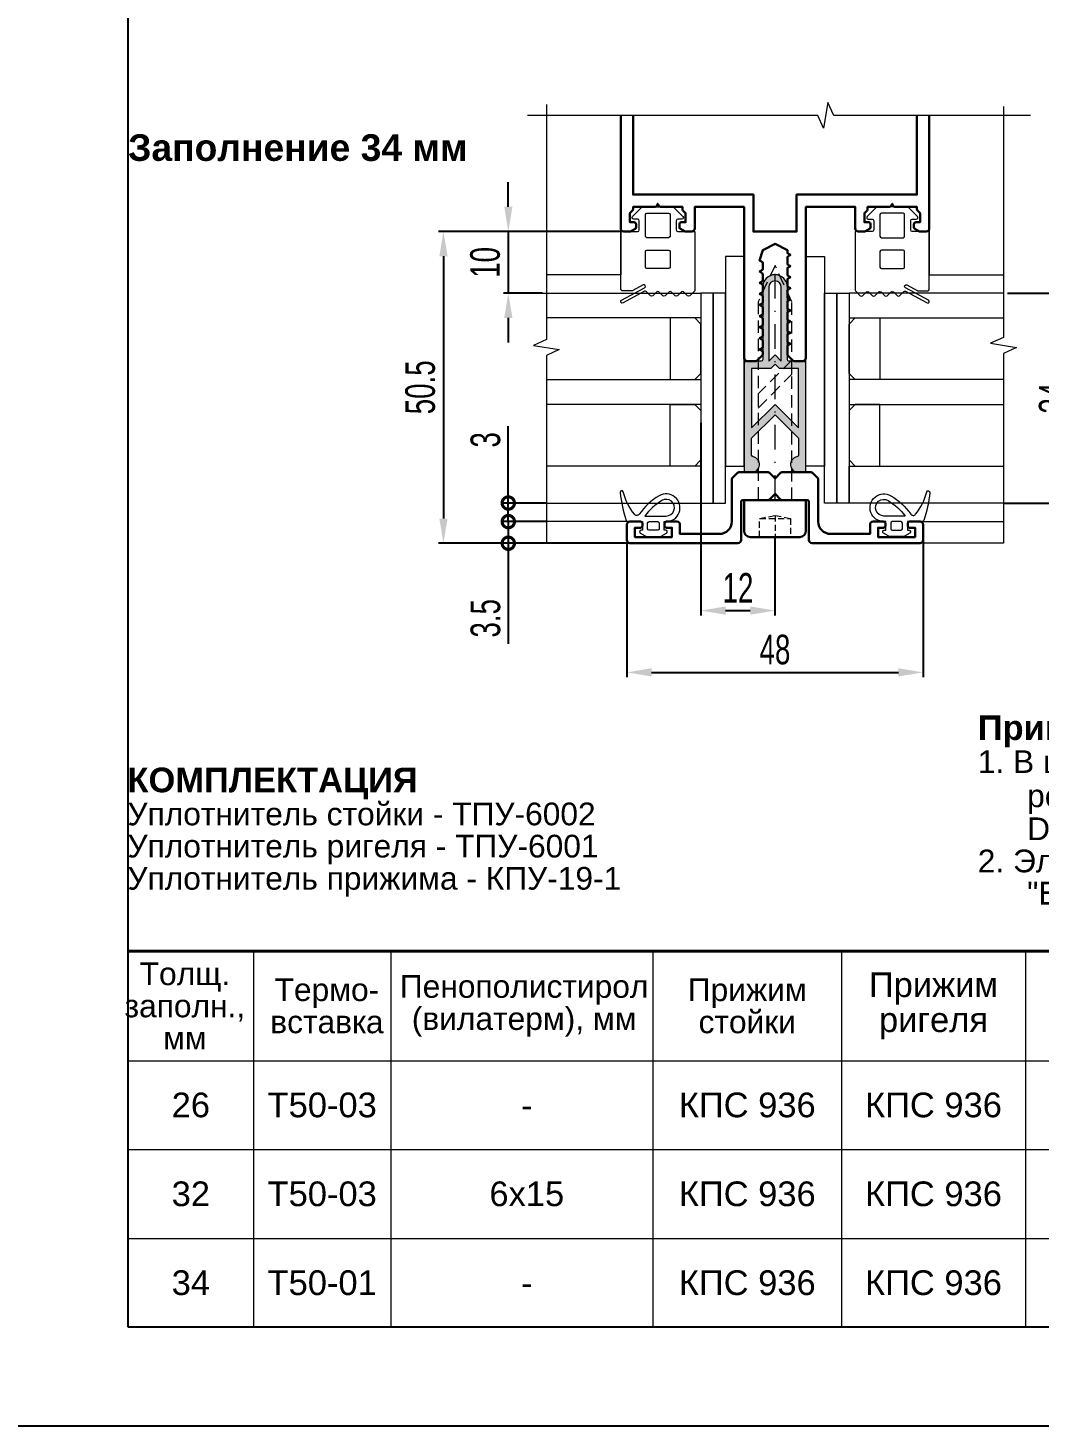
# Model space of a CAD drawing. Extents: x -37 to 8820, y -336 to 478.
# Drawn here: x 7569.9 to 7672.3, y 0 to 141.6 of the extents above; entities that cross this region are included whole.
import ezdxf

# ---------------------------------------------------------------- set-up
doc = ezdxf.new("R2010")
doc.units = 0
doc.header["$LTSCALE"] = 5
doc.linetypes.add('DASHDOT', pattern=[1, 0.5, -0.25, 0, -0.25])
doc.linetypes.add('HIDDEN', pattern=[0.375, 0.25, -0.125])
doc.layers.get('0').update_dxf_attribs({"linetype": 'CONTINUOUS', "lineweight": 30})
doc.layers.get('DEFPOINTS').update_dxf_attribs({"linetype": 'CONTINUOUS'})
for name, color, linetype, lineweight in [('1', 6, 'DASHDOT', 13), ('2', 3, 'HIDDEN', 13), ('3', 1, 'CONTINUOUS', 20), ('4-1', 5, 'DASHDOT', 15), ('Dimentions', 5, 'CONTINUOUS', 15), ('Glass', 5, 'CONTINUOUS', 20), ('Герлен', 7, 'CONTINUOUS', 60), ('Зигзаг', 1, 'CONTINUOUS', 15), ('Конструкции', 252, 'CONTINUOUS', 20), ('ОСНОВНАЯ', 5, 'CONTINUOUS', 18), ('Подкладки', 1, 'CONTINUOUS', 20), ('Рамки', 1, 'CONTINUOUS', 15), ('Текстовый', 7, 'CONTINUOUS', 9), ('Уплотнители', 1, 'CONTINUOUS', 20), ('Штриховка', 1, 'CONTINUOUS', 5)]:
    doc.layers.add(name, color=color, linetype=linetype, lineweight=lineweight)
doc.layers.add('Скрытые', color=14, linetype='CONTINUOUS', plot=False)
doc.styles.add('3', font='RUSS.SHX', dxfattribs={"width": 0.7, "height": 3})
doc.styles.add('Каталожный', font='arial.ttf', dxfattribs={"height": 2.5})
doc.dimstyles.new('MX1_6', dxfattribs={"dimtxt": 3, "dimasz": 2.5, "dimexe": 0.5, "dimexo": 0, "dimgap": 0.8, "dimtad": 1, "dimlfac": 1.6, "dimdsep": 46, "dimtxsty": '3', "dimcen": 0, "dimclrd": 256, "dimclre": 256, "dimclrt": 256, "dimaunit": 1, "dimadec": 0, "dimazin": 0, "dimtfac": 1, "dimtmove": 0, "dimatfit": 1, "dimfxl": 1, "dimtvp": 1, "dimtolj": 1, "dimtzin": 0, "dimarcsym": 0})

# ---------------------------------------------------------------- blocks, each defined once
blk = doc.blocks.new('*D1100')
at = {"layer": 'DEFPOINTS', "color": 0, "linetype": 'Continuous', "transparency": 16777216}
for p in [(7629.9, 120.97), (7618.51, 114.72), (7621.98, 114.72)]:
    blk.add_point(p, dxfattribs=at)
at = {"layer": 'Dimentions', "linetype": 'Continuous', "lineweight": -2, "transparency": 16777216}
for p, q in [((7618.51, 123.47), (7618.51, 125.97)), ((7629.9, 120.97), (7618.01, 120.97)), ((7618.51, 120.97), (7618.51, 114.72)), ((7621.98, 114.72), (7618.01, 114.72)), ((7618.51, 112.22), (7618.51, 109.72))]:
    blk.add_line(p, q, dxfattribs=at)
at = {"layer": 'Dimentions', "linetype": 'Continuous', "transparency": 16777216}
for points in [[(7618.1, 123.47), (7618.93, 123.47), (7618.51, 120.97)], [(7618.1, 112.22), (7618.93, 112.22), (7618.51, 114.72)]]:
    blk.add_solid(points, dxfattribs=at)
at = {"layer": 'Dimentions', "linetype": 'Continuous', "transparency": 16777216, "insert": (7616.17, 117.84), "char_height": 3, "attachment_point": 5, "rotation": 90, "style": '3'}
blk.add_mtext('\\A1;10', dxfattribs=at)
blk = doc.blocks.new('*D1101')
at = {"layer": 'DEFPOINTS', "color": 0, "linetype": 'Continuous', "transparency": 16777216}
for p in [(7622.19, 120.97), (7611.94, 89.4), (7622.37, 89.4)]:
    blk.add_point(p, dxfattribs=at)
at = {"layer": 'Dimentions', "linetype": 'Continuous', "lineweight": -2, "transparency": 16777216}
for p, q in [((7622.19, 120.97), (7611.44, 120.97)), ((7611.94, 118.47), (7611.94, 91.9)), ((7622.37, 89.4), (7611.44, 89.4))]:
    blk.add_line(p, q, dxfattribs=at)
at = {"layer": 'Dimentions', "linetype": 'Continuous', "transparency": 16777216}
for points in [[(7611.53, 118.47), (7612.36, 118.47), (7611.94, 120.97)], [(7611.53, 91.9), (7612.36, 91.9), (7611.94, 89.4)]]:
    blk.add_solid(points, dxfattribs=at)
at = {"layer": 'Dimentions', "linetype": 'Continuous', "transparency": 16777216, "insert": (7609.6, 105.19), "char_height": 3, "attachment_point": 5, "rotation": 90, "style": '3'}
blk.add_mtext('\\A1;50.5', dxfattribs=at)
blk = doc.blocks.new('*D1132')
at = {"layer": 'DEFPOINTS', "color": 0, "linetype": 'Continuous', "transparency": 16777216}
for p in [(7638.02, 101.59), (7645.52, 90.03), (7645.52, 82.58)]:
    blk.add_point(p, dxfattribs=at)
at = {"layer": 'Dimentions', "linetype": 'Continuous', "lineweight": -2, "transparency": 16777216}
for p, q in [((7638.02, 101.59), (7638.02, 82.08)), ((7645.52, 90.03), (7645.52, 82.08)), ((7640.52, 82.58), (7643.02, 82.58))]:
    blk.add_line(p, q, dxfattribs=at)
at = {"layer": 'Dimentions', "linetype": 'Continuous', "transparency": 16777216}
for points in [[(7640.52, 83), (7640.52, 82.16), (7638.02, 82.58)], [(7643.02, 83), (7643.02, 82.16), (7645.52, 82.58)]]:
    blk.add_solid(points, dxfattribs=at)
at = {"layer": 'Dimentions', "linetype": 'Continuous', "transparency": 16777216, "insert": (7641.77, 84.88), "char_height": 3, "attachment_point": 5, "style": '3'}
blk.add_mtext('\\A1;12', dxfattribs=at)
blk = doc.blocks.new('*D1133')
at = {"layer": 'DEFPOINTS', "color": 0, "linetype": 'Continuous', "transparency": 16777216}
for p in [(7669.07, 114.72), (7668.68, 93.47), (7676.07, 93.47)]:
    blk.add_point(p, dxfattribs=at)
at = {"layer": 'Dimentions', "linetype": 'Continuous', "lineweight": -2, "transparency": 16777216}
for p, q in [((7669.07, 114.72), (7676.57, 114.72)), ((7676.07, 112.22), (7676.07, 95.97)), ((7668.68, 93.47), (7676.57, 93.47))]:
    blk.add_line(p, q, dxfattribs=at)
at = {"layer": 'Dimentions', "linetype": 'Continuous', "transparency": 16777216}
for points in [[(7675.65, 112.22), (7676.48, 112.22), (7676.07, 114.72)], [(7675.65, 95.97), (7676.48, 95.97), (7676.07, 93.47)]]:
    blk.add_solid(points, dxfattribs=at)
at = {"layer": 'Dimentions', "linetype": 'Continuous', "transparency": 16777216, "insert": (7673.77, 104.09), "char_height": 3, "attachment_point": 5, "rotation": 90, "style": '3'}
blk.add_mtext('\\A1;34', dxfattribs=at)
blk = doc.blocks.new('_DotSmall')
at = {"color": 0, "linetype": 'ByBlock', "const_width": 0.5}
blk.add_lwpolyline([(-0.0625, 0, 1), (0.0625, 0, 1)], format="xyb", close=True, dxfattribs=at)
blk = doc.blocks.new('*D339')
at = {"layer": 'DEFPOINTS', "color": 0, "linetype": 'Continuous', "transparency": 16777216}
for p in [(7622.37, 91.59), (7618.51, 89.4), (7630.84, 89.4)]:
    blk.add_point(p, dxfattribs=at)
at = {"layer": 'Dimentions', "linetype": 'Continuous', "lineweight": -2, "transparency": 16777216}
for p, q in [((7618.51, 91.59), (7618.51, 94.09)), ((7622.37, 91.59), (7618.01, 91.59)), ((7618.51, 91.59), (7618.51, 89.4)), ((7630.84, 89.4), (7618.01, 89.4)), ((7618.51, 89.4), (7618.51, 79.2))]:
    blk.add_line(p, q, dxfattribs=at)
at = {"layer": 'Dimentions', "linetype": 'Continuous', "lineweight": -2, "transparency": 16777216, "xscale": 2.5, "yscale": 2.5, "zscale": 2.5}
for p, rotation in [((7618.51, 91.59), 270), ((7618.51, 89.4), 90)]:
    blk.add_blockref('_DotSmall', p, dxfattribs=dict(at, rotation=rotation))
at = {"layer": 'Dimentions', "linetype": 'Continuous', "transparency": 16777216, "insert": (7616.21, 81.8), "char_height": 3, "attachment_point": 5, "rotation": 90, "style": '3'}
blk.add_mtext('\\A1;3.5', dxfattribs=at)
blk = doc.blocks.new('*D340')
at = {"layer": 'DEFPOINTS', "color": 0, "linetype": 'Continuous', "transparency": 16777216}
for p in [(7630.52, 89.4), (7660.52, 89.72), (7660.52, 76.32)]:
    blk.add_point(p, dxfattribs=at)
at = {"layer": 'Dimentions', "linetype": 'Continuous', "lineweight": -2, "transparency": 16777216}
for p, q in [((7630.52, 89.4), (7630.52, 75.82)), ((7660.52, 89.72), (7660.52, 75.82)), ((7633.02, 76.32), (7658.02, 76.32))]:
    blk.add_line(p, q, dxfattribs=at)
at = {"layer": 'Dimentions', "linetype": 'Continuous', "transparency": 16777216}
for points in [[(7633.02, 76.74), (7633.02, 75.91), (7630.52, 76.32)], [(7658.02, 76.74), (7658.02, 75.91), (7660.52, 76.32)]]:
    blk.add_solid(points, dxfattribs=at)
at = {"layer": 'Dimentions', "linetype": 'Continuous', "transparency": 16777216, "insert": (7645.52, 78.62), "char_height": 3, "attachment_point": 5, "style": '3'}
blk.add_mtext('\\A1;48', dxfattribs=at)
blk = doc.blocks.new('*D341')
at = {"layer": 'DEFPOINTS', "color": 0, "linetype": 'Continuous', "transparency": 16777216}
for p in [(7622.37, 93.47), (7618.51, 91.59), (7622.37, 91.59)]:
    blk.add_point(p, dxfattribs=at)
at = {"layer": 'Dimentions', "linetype": 'Continuous', "lineweight": -2, "transparency": 16777216}
for p, q in [((7618.51, 93.47), (7618.51, 101.27)), ((7622.37, 93.47), (7618.01, 93.47)), ((7618.51, 91.59), (7618.51, 93.47)), ((7622.37, 91.59), (7618.01, 91.59)), ((7618.51, 91.59), (7618.51, 89.09))]:
    blk.add_line(p, q, dxfattribs=at)
at = {"layer": 'Dimentions', "linetype": 'Continuous', "lineweight": -2, "transparency": 16777216, "xscale": 2.5, "yscale": 2.5, "zscale": 2.5}
for p, rotation in [((7618.51, 93.47), 270), ((7618.51, 91.59), 90)]:
    blk.add_blockref('_DotSmall', p, dxfattribs=dict(at, rotation=rotation))
at = {"layer": 'Dimentions', "linetype": 'Continuous', "transparency": 16777216, "insert": (7616.21, 99.87), "char_height": 3, "attachment_point": 5, "rotation": 90, "style": '3'}
blk.add_mtext('\\A1;3', dxfattribs=at)

msp = doc.modelspace()

# ---------------------------------------------------------------- hatches: boundary and pattern name
at = {"layer": 'Штриховка'}
h = msp.add_hatch(color=256, dxfattribs=at)
h.paths.add_polyline_path([(7645.9635, 107.0901), (7645.5242, 107.5294), (7645.0848, 107.0901), (7643.1492, 107.0901), (7643.1492, 101.0882), (7645.5242, 103.4632), (7647.8992, 101.0882), (7647.8992, 107.0901)], flags=16)
edge = h.paths.add_edge_path()
edge.add_line((7648.4617, 107.8401), (7646.9304, 107.8401))
edge.add_arc((7646.9304, 107.9963), 0.1562, 180, 270, ccw=False)
edge.add_line((7646.7742, 107.9963), (7646.7742, 112.0901))
edge.add_arc((7646.6804, 112.2151), 0.1562, 306.869898, 413.130102)
edge.add_line((7646.7742, 112.3401), (7646.7742, 115.3401))
edge.add_arc((7645.5242, 115.3401), 1.25, 0, 180)
edge.add_line((7644.2742, 115.3401), (7644.2742, 112.3401))
edge.add_arc((7644.3679, 112.2151), 0.1562, 126.869898, 233.130102)
edge.add_line((7644.2742, 112.0901), (7644.2742, 107.9963))
edge.add_arc((7644.1179, 107.9963), 0.1562, -90, 0, ccw=False)
edge.add_line((7644.1179, 107.8401), (7642.5867, 107.8401))
edge.add_arc((7642.5867, 107.6526), 0.1875, 90, 180)
edge.add_line((7642.3992, 107.6526), (7642.3992, 96.7776))
edge.add_arc((7642.5867, 96.7776), 0.1875, 180, 270)
edge.add_line((7642.5867, 96.5901), (7643.1804, 96.5901))
edge.add_arc((7643.1804, 97.3713), 0.7812, 270, 440.718201)
edge.add_arc((7643.3367, 98.3274), 0.1875, 180, 260.718201, ccw=False)
edge.add_line((7643.1492, 98.3274), (7643.1492, 100.0276))
edge.add_line((7643.1492, 100.0276), (7645.5242, 102.4026))
edge.add_line((7645.5242, 102.4026), (7647.8992, 100.0276))
edge.add_line((7647.8992, 100.0276), (7647.8992, 98.3274))
edge.add_arc((7647.7117, 98.3274), 0.1875, -80.718201, 0, ccw=False)
edge.add_arc((7647.8679, 97.3713), 0.7813, 99.281799, 270)
edge.add_line((7647.8679, 96.5901), (7648.4617, 96.5901))
edge.add_arc((7648.4617, 96.7776), 0.1875, 270, 360)
edge.add_line((7648.6492, 96.7776), (7648.6492, 107.6526))
edge.add_arc((7648.4617, 107.6526), 0.1875, 0, 90)
edge = h.paths.add_edge_path(flags=16)
edge.add_line((7645.5242, 108.4651), (7646.1492, 107.8401))
edge.add_line((7646.1492, 107.8401), (7646.1492, 115.3401))
edge.add_arc((7645.5242, 115.3401), 0.625, 0, 180)
edge.add_line((7644.8992, 115.3401), (7644.8992, 107.8401))
edge.add_line((7644.8992, 107.8401), (7645.5242, 108.4651))

# ---------------------------------------------------------------- linework, layer by layer
msp.add_lwpolyline([(7629.8992, 132.7289), (7629.8992, 121.2776, 0.41421356), (7630.2117, 120.9651), (7630.7924, 120.9651, 0.11643382), (7630.8762, 120.9849), (7631.358, 121.2258, 0.28407904), (7631.4617, 121.3935), (7631.4617, 121.7151, 0.41421356), (7631.2742, 121.9026), (7630.8367, 121.9026), (7630.8367, 122.8401), (7631.0942, 123.0977, 0.19891237), (7631.1492, 123.2303), (7631.1492, 123.4651), (7633.377, 123.4651, 0.28407904), (7633.5447, 123.5687), (7633.6492, 123.7776), (7633.7536, 123.5687, 0.28407904), (7633.9213, 123.4651), (7636.1492, 123.4651), (7636.1492, 123.2303, 0.19891237), (7636.2041, 123.0977), (7636.4617, 122.8401), (7636.4617, 121.9026), (7636.0242, 121.9026, 0.41421356), (7635.8367, 121.7151), (7635.8367, 121.3935, 0.28407904), (7635.9403, 121.2258), (7636.4221, 120.9849, 0.11643382), (7636.5059, 120.9651), (7637.0867, 120.9651, 0.41421356), (7637.3992, 121.2776), (7637.3992, 123.4651), (7642.3992, 123.4651), (7642.3992, 108.1526, 0.41421356), (7642.7117, 107.8401), (7643.5715, 107.8401, 0.19891237), (7643.7041, 107.895), (7644.2192, 108.4102, 0.19891237), (7644.2742, 108.5428), (7644.2742, 108.7555, 0.28407904), (7644.1705, 108.9232), (7643.9617, 109.0276), (7644.1705, 109.132, 0.28407904), (7644.2742, 109.2997), (7644.2742, 109.8805, 0.28407904), (7644.1705, 110.0482), (7643.9617, 110.1526), (7644.1705, 110.257, 0.28407904), (7644.2742, 110.4247), (7644.2742, 111.0055, 0.28407904), (7644.1705, 111.1732), (7643.9617, 111.2776), (7644.1705, 111.382, 0.28407904), (7644.2742, 111.5497), (7644.2742, 112.1305, 0.28407904), (7644.1705, 112.2982), (7643.9617, 112.4026), (7644.1705, 112.507, 0.28407904), (7644.2742, 112.6747), (7644.2742, 113.2555, 0.28407904), (7644.1705, 113.4232), (7643.9617, 113.5276), (7644.1705, 113.632, 0.28407904), (7644.2742, 113.7997), (7644.2742, 114.3805, 0.28407904), (7644.1705, 114.5482), (7643.9617, 114.6526), (7644.1705, 114.757, 0.28407904), (7644.2742, 114.9247), (7644.2742, 115.5055, 0.28407904), (7644.1705, 115.6732), (7643.9617, 115.7776), (7644.1705, 115.882, 0.28407904), (7644.2742, 116.0497), (7644.2742, 116.6305, 0.28407904), (7644.1705, 116.7982), (7643.9617, 116.9026), (7644.1705, 117.007, 0.28407904), (7644.2742, 117.1747), (7644.2742, 117.7555, 0.28407904), (7644.1705, 117.9232), (7643.9617, 118.0276), (7644.2742, 119.0901), (7645.5242, 119.7151), (7646.7742, 119.0901), (7646.7742, 118.8622, 0.28407904), (7646.8778, 118.6945), (7647.0867, 118.5901), (7646.8778, 118.4857, 0.28407904), (7646.7742, 118.318), (7646.7742, 117.7372, 0.28407904), (7646.8778, 117.5695), (7647.0867, 117.4651), (7646.8778, 117.3607, 0.28407904), (7646.7742, 117.193), (7646.7742, 116.6122, 0.28407904), (7646.8778, 116.4445), (7647.0867, 116.3401), (7646.8778, 116.2357, 0.28407904), (7646.7742, 116.068), (7646.7742, 115.4872, 0.28407904), (7646.8778, 115.3195), (7647.0867, 115.2151), (7646.8778, 115.1107, 0.28407904), (7646.7742, 114.943), (7646.7742, 114.3622, 0.28407904), (7646.8778, 114.1945), (7647.0867, 114.0901), (7646.8778, 113.9857, 0.28407904), (7646.7742, 113.818), (7646.7742, 113.2372, 0.28407904), (7646.8778, 113.0695), (7647.0867, 112.9651), (7646.8778, 112.8607, 0.28407904), (7646.7742, 112.693), (7646.7742, 112.1122, 0.28407904), (7646.8778, 111.9445), (7647.0867, 111.8401), (7646.8778, 111.7357, 0.28407904), (7646.7742, 111.568), (7646.7742, 110.9872, 0.28407904), (7646.8778, 110.8195), (7647.0867, 110.7151), (7646.8778, 110.6107, 0.28407904), (7646.7742, 110.443), (7646.7742, 109.8622, 0.28407904), (7646.8778, 109.6945), (7647.0867, 109.5901), (7646.8778, 109.4857, 0.28407904), (7646.7742, 109.318), (7646.7742, 108.5428, 0.19891237), (7646.8291, 108.4102), (7647.3442, 107.895, 0.19891237), (7647.4768, 107.8401), (7648.3367, 107.8401, 0.41421356), (7648.6492, 108.1526), (7648.6492, 123.4651), (7653.6492, 123.4651), (7653.6492, 121.2776, 0.41421356), (7653.9617, 120.9651), (7654.5424, 120.9651, 0.11643382), (7654.6262, 120.9849), (7655.108, 121.2258, 0.28407904), (7655.2117, 121.3935), (7655.2117, 121.7151, 0.41421356), (7655.0242, 121.9026), (7654.5867, 121.9026), (7654.5867, 122.8401), (7654.8442, 123.0977, 0.19891237), (7654.8992, 123.2303), (7654.8992, 123.4651), (7657.127, 123.4651, 0.28407904), (7657.2947, 123.5687), (7657.3992, 123.7776), (7657.5036, 123.5687, 0.28407904), (7657.6713, 123.4651), (7659.8992, 123.4651), (7659.8992, 123.2303, 0.19891237), (7659.9541, 123.0977), (7660.2117, 122.8401), (7660.2117, 121.9026), (7659.7742, 121.9026, 0.41421356), (7659.5867, 121.7151), (7659.5867, 121.3935, 0.28407904), (7659.6903, 121.2258), (7660.1721, 120.9849, 0.11643382), (7660.2559, 120.9651), (7660.8367, 120.9651, 0.41421356), (7661.1492, 121.2776), (7661.1492, 132.7289)], format="xyb")
msp.add_lwpolyline([(7631.1492, 132.7289), (7631.1492, 124.7151), (7643.3367, 124.7151), (7643.3367, 120.9651), (7647.7117, 120.9651), (7647.7117, 124.7151), (7659.8992, 124.7151), (7659.8992, 132.7289)])
msp.add_lwpolyline([(7660.5242, 89.7151), (7660.5242, 91.2776, 0.41421356), (7660.2117, 91.5901), (7659.1492, 91.5901, 0.41421356), (7658.9617, 91.4026), (7658.9617, 91.1526, 0.41421356), (7659.1492, 90.9651), (7659.7117, 90.9651), (7659.7117, 90.0276), (7655.9617, 90.0276), (7655.9617, 90.9651), (7656.5242, 90.9651, 0.41421356), (7656.7117, 91.1526), (7656.7117, 91.4026, 0.41421356), (7656.5242, 91.5901), (7655.4617, 91.5901, 0.41421356), (7655.1492, 91.2776), (7655.1492, 90.3401), (7651.1492, 90.3401, -0.41421356), (7649.8992, 91.5901), (7649.8992, 95.8874, 0.19891237), (7649.8442, 96.02), (7649.3291, 96.5352, 0.19891237), (7649.1965, 96.5901), (7646.2268, 96.5901, 0.19891237), (7646.0942, 96.5352), (7645.5242, 95.9651), (7644.9541, 96.5352, 0.19891237), (7644.8215, 96.5901), (7641.8518, 96.5901, 0.19891237), (7641.7192, 96.5352), (7641.2041, 96.02, 0.19891237), (7641.1492, 95.8874), (7641.1492, 91.5901, -0.41421356), (7639.8992, 90.3401), (7635.8992, 90.3401), (7635.8992, 91.2776, 0.41421356), (7635.5867, 91.5901), (7634.5242, 91.5901, 0.41421356), (7634.3367, 91.4026), (7634.3367, 91.1526, 0.41421356), (7634.5242, 90.9651), (7635.0867, 90.9651), (7635.0867, 90.0276), (7631.3367, 90.0276), (7631.3367, 90.9651), (7631.8992, 90.9651, 0.41421356), (7632.0867, 91.1526), (7632.0867, 91.4026, 0.41421356), (7631.8992, 91.5901), (7630.8367, 91.5901, 0.41421356), (7630.5242, 91.2776), (7630.5242, 89.7151, 0.41421356), (7630.8367, 89.4026), (7641.7742, 89.4026, 0.41421356), (7642.0867, 89.7151), (7642.0867, 93.5901, -0.41421356), (7642.2742, 93.7776), (7644.8215, 93.7776, 0.19891237), (7644.9541, 93.8325), (7645.5242, 94.4026), (7646.0942, 93.8325, 0.19891237), (7646.2268, 93.7776), (7648.7742, 93.7776, -0.41421356), (7648.9617, 93.5901), (7648.9617, 89.7151, 0.41421356), (7649.2742, 89.4026), (7660.2117, 89.4026, 0.41421356)], format="xyb", close=True)
at = {"ltscale": 5}
msp.add_lwpolyline([(7642.3992, 90.6526), (7642.3992, 93.7776), (7648.6492, 93.7776), (7648.6492, 90.6526, -0.41421356), (7648.0242, 90.0276), (7643.0242, 90.0276, -0.41421356)], format="xyb", close=True, dxfattribs=at)
at = {"layer": '1'}
msp.add_line((7645.5242, 93.7776), (7645.5242, 117.5276), dxfattribs=at)
at = {"layer": '2', "linetype": 'HIDDEN', "ltscale": 0.5}
msp.add_line((7645.5242, 92.2151), (7645.5242, 90.0276), dxfattribs=at)
at = {"layer": '2'}
for points in [[(7647.2429, 93.7776), (7647.2429, 113.8417), (7645.5242, 117.5276), (7643.8054, 113.8417), (7643.8054, 93.7776)], [(7643.8054, 103.0809), (7647.2429, 106.5184), (7647.2429, 107.9506), (7643.8054, 104.5131)]]:
    msp.add_lwpolyline(points, close=True, dxfattribs=at)
at = {"layer": '2', "linetype": 'HIDDEN', "ltscale": 0.5}
for points in [[(7643.9617, 91.9026), (7645.5242, 92.2151), (7647.0867, 91.9026)], [(7643.9617, 90.0276), (7643.9617, 91.9026), (7647.0867, 91.9026), (7647.0867, 90.0276)]]:
    msp.add_lwpolyline(points, dxfattribs=at)
at = {"layer": '3'}
for points in [[(7629.8374, 94.5434, 0.05851436), (7630.4618, 91.6953, 0.31980229), (7630.6095, 91.5901), (7632.1179, 91.5901), (7632.1179, 90.7151), (7631.9617, 90.7151, 0.76732699), (7631.8835, 90.4235), (7632.4248, 90.111, 0.1316525), (7632.5029, 90.0901), (7633.9204, 90.0901, 0.1316525), (7633.9985, 90.111), (7634.5398, 90.4235, 0.76732699), (7634.4617, 90.7151), (7634.3054, 90.7151), (7634.3054, 91.5901), (7634.4929, 91.5901, 1.30631166), (7633.7842, 94.211, 0.11066769), (7631.7818, 92.3507, -0.50520679), (7631.2789, 92.3339, -0.10240974), (7630.1439, 94.5991, 0.92234521)], [(7634.4929, 92.1526, 1.30631166), (7634.0677, 93.7251, 0.10411857), (7632.3304, 92.1526)], [(7661.2109, 94.5434, -0.05851436), (7660.5865, 91.6953, -0.31980229), (7660.4388, 91.5901), (7658.9304, 91.5901), (7658.9304, 90.7151), (7659.0867, 90.7151, -0.76732699), (7659.1648, 90.4235), (7658.6235, 90.111, -0.1316525), (7658.5454, 90.0901), (7657.1279, 90.0901, -0.1316525), (7657.0498, 90.111), (7656.5085, 90.4235, -0.76732699), (7656.5867, 90.7151), (7656.7429, 90.7151), (7656.7429, 91.5901), (7656.5554, 91.5901, -1.30631166), (7657.2641, 94.211, -0.11066769), (7659.2665, 92.3507, 0.50520679), (7659.7694, 92.3339, 0.10240974), (7660.9044, 94.5991, -0.92234521)], [(7656.5554, 92.1526, -1.30631166), (7656.9806, 93.7251, -0.10411857), (7658.7179, 92.1526)], [(7632.7742, 91.5901), (7633.6492, 91.5901, -0.41421356), (7633.8054, 91.4338), (7633.8054, 90.8713, -0.41421356), (7633.6492, 90.7151), (7632.7742, 90.7151, -0.41421356), (7632.6179, 90.8713), (7632.6179, 91.4338, -0.41421356)], [(7658.2742, 91.5901), (7657.3992, 91.5901, 0.41421356), (7657.2429, 91.4338), (7657.2429, 90.8713, 0.41421356), (7657.3992, 90.7151), (7658.2742, 90.7151, 0.41421356), (7658.4304, 90.8713), (7658.4304, 91.4338, 0.41421356)]]:
    msp.add_lwpolyline(points, format="xyb", close=True, dxfattribs=at)
at = {"layer": '4-1', "linetype": 'ByBlock'}
for points in [[(7621.4617, 114.7151), (7638.0242, 114.7151), (7638.0242, 112.2151), (7622.3689, 112.2151)], [(7668.6794, 114.7151), (7653.0242, 114.7151), (7653.0242, 112.2151), (7668.6794, 112.2151)]]:
    msp.add_lwpolyline(points, dxfattribs=at)
at = {"layer": 'Glass'}
for points in [[(7638.0242, 106.5901), (7638.0242, 111.5901), (7637.3992, 112.2151), (7634.8992, 112.2151), (7634.8992, 105.9651), (7637.3992, 105.9651)], [(7653.0242, 106.5901), (7653.0242, 111.5901), (7653.6492, 112.2151), (7656.1492, 112.2151), (7656.1492, 105.9651), (7653.6492, 105.9651)], [(7638.0242, 102.8401), (7638.0242, 97.8401), (7637.3992, 97.2151), (7634.8992, 97.2151), (7634.8992, 103.4651), (7637.3992, 103.4651)], [(7653.0242, 102.8401), (7653.0242, 97.8401), (7653.6492, 97.2151), (7656.1492, 97.2151), (7656.1492, 103.4651), (7653.6492, 103.4651)]]:
    msp.add_lwpolyline(points, close=True, dxfattribs=at)
for points in [[(7622.3689, 105.9651), (7638.0242, 105.9651), (7638.0242, 103.4651), (7622.3689, 103.4651)], [(7668.6794, 105.9651), (7653.0242, 105.9651), (7653.0242, 103.4651), (7668.6794, 103.4651)], [(7622.3689, 93.4651), (7638.0242, 93.4651), (7638.0242, 97.2151), (7622.3689, 97.2151)], [(7668.6794, 93.4651), (7653.0242, 93.4651), (7653.0242, 97.2151), (7668.6794, 97.2151)]]:
    msp.add_lwpolyline(points, dxfattribs=at)
at = {"layer": 'Герлен', "lineweight": 40}
msp.add_line((7580, 48.0868), (7745, 48.0868), dxfattribs=at)
at = {"layer": 'Зигзаг'}
for points in [[(7671.4079, 132.7289), (7651.4668, 132.7289), (7650.8859, 134.0468), (7650.4503, 131.4341), (7649.8678, 132.7289), (7620.4684, 132.7289)], [(7622.3689, 133.8343), (7622.3689, 110.0202), (7621.051, 109.4394), (7623.6637, 109.0037), (7622.3689, 108.4212), (7622.3689, 89.4026)], [(7668.6794, 133.6273), (7668.6794, 110.2273), (7667.3615, 109.6464), (7669.9742, 109.2108), (7668.6794, 108.6283), (7668.6794, 89.4026)]]:
    msp.add_lwpolyline(points, dxfattribs=at)
at = {"layer": 'Конструкции'}
for points in [[(7629.8992, 132.7289), (7629.8992, 116.5901), (7622.3689, 116.5901)], [(7661.1492, 132.7289), (7661.1492, 116.5901), (7668.6794, 116.5901)], [(7631.0699, 91.5901), (7622.3689, 91.5901)], [(7659.9784, 91.5901), (7668.6794, 91.5901)], [(7622.3689, 89.4026), (7630.5242, 89.4026)], [(7668.6794, 89.4026), (7660.5242, 89.4026)]]:
    msp.add_lwpolyline(points, dxfattribs=at)
at = {"layer": 'ОСНОВНАЯ'}
msp.add_line((7653.0242, 112.2151), (7653.0242, 99.7151), dxfattribs=at)
at = {"layer": 'Подкладки'}
for points in [[(7642.3992, 118.4397), (7640.5242, 118.4397), (7640.5242, 97.1897), (7642.3992, 97.1897)], [(7648.6492, 118.4397), (7650.5242, 118.4397), (7650.5242, 97.1897), (7648.6492, 97.1897)], [(7639.2742, 114.7151), (7638.0242, 114.7151), (7638.0242, 93.4651), (7639.2742, 93.4651)], [(7640.5242, 114.7151), (7639.2742, 114.7151), (7639.2742, 93.4651), (7640.5242, 93.4651)], [(7650.5242, 114.7151), (7651.7742, 114.7151), (7651.7742, 93.4651), (7650.5242, 93.4651)], [(7651.7742, 114.7151), (7653.0242, 114.7151), (7653.0242, 93.4651), (7651.7742, 93.4651)]]:
    msp.add_lwpolyline(points, close=True, dxfattribs=at)
at = {"layer": 'Рамки'}
for p, q in [((7592.7124, 48.0868), (7592.7124, 10)), ((7606.604, 48.0868), (7606.604, 10)), ((7633.1643, 48.0868), (7633.1643, 10)), ((7652.2614, 48.0868), (7652.2614, 10)), ((7670.8864, 48.0868), (7670.8864, 10)), ((7580, 37), (7745, 37)), ((7580, 28), (7745, 28)), ((7580, 19), (7745, 19)), ((7580, 10), (7745, 10))]:
    msp.add_line(p, q, dxfattribs=at)
at = {"layer": 'Скрытые', "linetype": 'Continuous'}
for points in [[(7560, 297), (7770, 297), (7770, 0), (7560, 0)], [(7580, 10), (7580, 287), (7745, 287), (7745, 10)]]:
    msp.add_lwpolyline(points, close=True, dxfattribs=at)
at = {"layer": 'Уплотнители'}
for points in [[(7632.1684, 115.5509), (7631.1233, 114.984, -0.12491271), (7631.0488, 114.9651), (7630.0554, 114.9651, -0.41421356), (7629.8992, 115.1213), (7629.8992, 120.9651), (7631.6179, 120.9651, 0.41421356), (7631.7742, 121.1213), (7631.7742, 122.0588, 0.41421356), (7631.6179, 122.2151), (7631.2117, 122.2151, -0.66858666), (7631.1013, 122.4819), (7632.0409, 123.4194, -0.19861919), (7632.1513, 123.4651), (7635.147, 123.4651, -0.19861919), (7635.2574, 123.4194), (7636.197, 122.4819, -0.66858666), (7636.0867, 122.2151), (7635.6804, 122.2151, 0.41421356), (7635.5242, 122.0588), (7635.5242, 121.1213, 0.41421356), (7635.6804, 120.9651), (7637.3992, 120.9651), (7637.3992, 115.0298, -0.19891237), (7637.3534, 114.9193), (7636.8846, 114.4506, -0.41421356), (7636.6637, 114.4506), (7636.2596, 114.8546, 0.41421356), (7636.0387, 114.8546), (7635.6346, 114.4506, -0.41421356), (7635.4137, 114.4506), (7635.0096, 114.8546, 0.41421356), (7634.7887, 114.8546), (7634.3846, 114.4506, -0.41421356), (7634.1637, 114.4506), (7633.7596, 114.8546, 0.41421356), (7633.5387, 114.8546), (7633.1346, 114.4506, -0.41421356), (7632.9137, 114.4506), (7632.4816, 114.8826, 0.33207606), (7632.2966, 114.9095), (7630.1299, 113.734, -1), (7629.9809, 114.0087), (7632.3174, 115.2763, 1)], [(7658.8799, 115.5509), (7659.925, 114.984, 0.12491271), (7659.9995, 114.9651), (7660.9929, 114.9651, 0.41421356), (7661.1492, 115.1213), (7661.1492, 120.9651), (7659.4304, 120.9651, -0.41421356), (7659.2742, 121.1213), (7659.2742, 122.0588, -0.41421356), (7659.4304, 122.2151), (7659.8367, 122.2151, 0.66858666), (7659.947, 122.4819), (7659.0074, 123.4194, 0.19861919), (7658.897, 123.4651), (7655.9013, 123.4651, 0.19861919), (7655.7909, 123.4194), (7654.8513, 122.4819, 0.66858666), (7654.9617, 122.2151), (7655.3679, 122.2151, -0.41421356), (7655.5242, 122.0588), (7655.5242, 121.1213, -0.41421356), (7655.3679, 120.9651), (7653.6492, 120.9651), (7653.6492, 115.0298, 0.19891237), (7653.6949, 114.9193), (7654.1637, 114.4506, 0.41421356), (7654.3846, 114.4506), (7654.7887, 114.8546, -0.41421356), (7655.0096, 114.8546), (7655.4137, 114.4506, 0.41421356), (7655.6346, 114.4506), (7656.0387, 114.8546, -0.41421356), (7656.2596, 114.8546), (7656.6637, 114.4506, 0.41421356), (7656.8846, 114.4506), (7657.2887, 114.8546, -0.41421356), (7657.5096, 114.8546), (7657.9137, 114.4506, 0.41421356), (7658.1346, 114.4506), (7658.5667, 114.8826, -0.33207606), (7658.7517, 114.9095), (7660.9184, 113.734, 1), (7661.0674, 114.0087), (7658.7309, 115.2763, -1)], [(7632.5554, 122.8401), (7634.7429, 122.8401, -0.41421356), (7634.8992, 122.6838), (7634.8992, 120.4963, -0.41421356), (7634.7429, 120.3401), (7632.5554, 120.3401, -0.41421356), (7632.3992, 120.4963), (7632.3992, 122.6838, -0.41421356)], [(7658.4929, 122.8401), (7656.3054, 122.8401, 0.41421356), (7656.1492, 122.6838), (7656.1492, 120.4963, 0.41421356), (7656.3054, 120.3401), (7658.4929, 120.3401, 0.41421356), (7658.6492, 120.4963), (7658.6492, 122.6838, 0.41421356)], [(7632.5554, 119.0901), (7634.7429, 119.0901, -0.41421356), (7634.8992, 118.9338), (7634.8992, 117.3713, -0.41421356), (7634.7429, 117.2151), (7632.5554, 117.2151, -0.41421356), (7632.3992, 117.3713), (7632.3992, 118.9338, -0.41421356)], [(7658.4929, 119.0901), (7656.3054, 119.0901, 0.41421356), (7656.1492, 118.9338), (7656.1492, 117.3713, 0.41421356), (7656.3054, 117.2151), (7658.4929, 117.2151, 0.41421356), (7658.6492, 117.3713), (7658.6492, 118.9338, 0.41421356)], [(7648.4617, 107.8401), (7646.9304, 107.8401, -0.41421356), (7646.7742, 107.9963), (7646.7742, 112.0901, 0.5), (7646.7742, 112.3401), (7646.7742, 115.3401, 1), (7644.2742, 115.3401), (7644.2742, 112.3401, 0.5), (7644.2742, 112.0901), (7644.2742, 107.9963, -0.41421356), (7644.1179, 107.8401), (7642.5867, 107.8401, 0.41421356), (7642.3992, 107.6526), (7642.3992, 96.7776, 0.41421356), (7642.5867, 96.5901), (7643.1804, 96.5901, 0.92211283), (7643.3064, 98.1424, -0.36752318), (7643.1492, 98.3274), (7643.1492, 100.0276), (7645.5242, 102.4026), (7647.8992, 100.0276), (7647.8992, 98.3274, -0.36752318), (7647.7419, 98.1424, 0.92211283), (7647.8679, 96.5901), (7648.4617, 96.5901, 0.41421356), (7648.6492, 96.7776), (7648.6492, 107.6526, 0.41421356)], [(7645.5242, 108.4651), (7646.1492, 107.8401), (7646.1492, 115.3401, 1), (7644.8992, 115.3401), (7644.8992, 107.8401), (7645.5242, 108.4651)]]:
    msp.add_lwpolyline(points, format="xyb", close=True, dxfattribs=at)
msp.add_lwpolyline([(7645.9635, 107.0901), (7645.5242, 107.5294), (7645.0848, 107.0901), (7643.1492, 107.0901), (7643.1492, 101.0882), (7645.5242, 103.4632), (7647.8992, 101.0882), (7647.8992, 107.0901)], close=True, dxfattribs=at)

# ---------------------------------------------------------------- texts
at = {"layer": 'Текстовый', "linetype": 'Continuous', "insert": (7580, 130.8181), "char_height": 2.7, "width": 42.664921, "attachment_point": 1, "style": 'Каталожный'}
msp.add_mtext('\\pxql;{\\fArial|b1|i0|c204|p34;Заполнение 34 мм}', dxfattribs=at)
at = {"layer": 'Текстовый', "linetype": 'Continuous', "line_spacing_factor": 0.85, "style": 'Каталожный'}
for s, insert, char_height, width, attachment_point in [('\\pxi-2,l2,r-2.0333,se1.0833,ql,t4;{\\fArial|b1|i0|c204|p34;Примечание:\\P\\pi0,l0,r0,s*,q*,tz;\\fArial|b0|i0|c204|p34;\\H0.92x;1. В целях улучшения внешнего вида фасада рекомендуется устанавливать }винт{\\H0.92x; с головкой по DIN 912 (Schafer + Peters GmbH, art. 9051).\\P2. Элементы открывания приведены в разделе "Встраиваемые конструкции".}', (7666.0588, 71.9759), 2.5, 78.833722, 1), ('\\P\\pxql;{\\fArial|b1|i0|c204|p34;КОМПЛЕКТАЦИЯ\\P\\pi-2,l2,r-2.0333,se1.0833,t4;\\fArial|b0|i0|c204|p34;\\H0.92x;Уплотнитель стойки - ТПУ-6002\\PУплотнитель ригеля - ТПУ-6001\\PУплотнитель прижима - КПУ-19-1}', (7579.934, 70.2198), 2.5, 66.020014, 1), ('Толщ.\\Pзаполн.,\\Pмм', (7585.7528, 42.5434), 2.3, 27.25, 5), ('Термо-\\Pвставка', (7600.1384, 42.5434), 2.3, 12.276865, 5), ('Пенополистирол\\P(вилатерм), мм', (7620.1156, 42.5434), 2.3, 27.25, 5), ('Прижим \\Pстойки', (7642.7128, 42.5434), 2.3, 19.097083, 5), ('Прижим ригеля', (7661.5739, 42.5434), 2.5, 20.625, 5), ('26', (7586.3562, 32.5), 2.5, 12.712441, 5), ('Т50-03', (7599.6582, 32.5), 2.5, 13.891532, 5), ('КПС 936', (7642.7128, 32.5), 2.5, 19.097083, 5), ('КПС 936', (7661.5739, 32.5), 2.5, 20.625, 5), ('-', (7620.3841, 32.5), 2.5, 19.560325, 5), ('32', (7586.3562, 23.5), 2.5, 12.712441, 5), ('Т50-03', (7599.6582, 23.5), 2.5, 13.891532, 5), ('6х15', (7620.3841, 23.5), 2.5, 19.560325, 5), ('КПС 936', (7642.7128, 23.5), 2.5, 19.097083, 5), ('КПС 936', (7661.5739, 23.5), 2.5, 20.625, 5), ('34', (7586.3562, 14.5), 2.5, 12.712441, 5), ('Т50-01', (7599.6582, 14.5), 2.5, 13.891532, 5), ('КПС 936', (7642.7128, 14.5), 2.5, 19.097083, 5), ('КПС 936', (7661.5739, 14.5), 2.5, 20.625, 5), ('-', (7620.3841, 14.5), 2.5, 19.560325, 5)]:
    msp.add_mtext(s, dxfattribs=dict(at, insert=insert, char_height=char_height, width=width, attachment_point=attachment_point))

# ---------------------------------------------------------------- dimensions: what is measured, and where the dimension line sits
at = {"layer": 'Dimentions', "linetype": 'Continuous'}
for base, p1, p2, picture, middle in [((7618.5143, 114.718), (7629.8992, 120.9651), (7621.979, 114.718), '*D1100', (7616.1715, 117.8415)), ((7611.9443, 89.4026), (7622.1882, 120.968), (7622.3689, 89.4026), '*D1101', (7609.6014, 105.1853)), ((7676.067, 93.4651), (7669.0693, 114.7151), (7668.6794, 93.4651), '*D1133', (7673.767, 104.0901))]:
    dim = msp.add_linear_dim(base=base, p1=p1, p2=p2, angle=90, dimstyle='MX1_6', dxfattribs=at)
    dim.commit()
    dim.dimension.update_dxf_attribs({"geometry": picture, "text_midpoint": middle})
dim = msp.add_linear_dim(base=(7618.5143, 91.5901), p1=(7622.3689, 93.4651), p2=(7622.3689, 91.5901), angle=90, dimstyle='MX1_6', override={"dimdec": 1, "dimblk1": 'DotSmall', "dimblk2": 'DotSmall', "dimsah": 1}, dxfattribs=at)
dim.commit()
dim.dimension.update_dxf_attribs({"geometry": '*D341', "text_midpoint": (7618.5143, 99.8651), "dimtype": 160})
for base, p1, p2, picture, middle in [((7645.5242, 82.58), (7638.0242, 101.5901), (7645.5242, 90.0276), '*D1132', (7641.7742, 84.88)), ((7660.5242, 76.3234), (7630.5242, 89.4026), (7660.5242, 89.7151), '*D340', (7645.5242, 78.6234))]:
    dim = msp.add_linear_dim(base=base, p1=p1, p2=p2, dimstyle='MX1_6', dxfattribs=at)
    dim.commit()
    dim.dimension.update_dxf_attribs({"geometry": picture, "text_midpoint": middle})
dim = msp.add_linear_dim(base=(7618.5143, 89.4026), p1=(7622.3689, 91.5901), p2=(7630.8367, 89.4026), angle=90, dimstyle='MX1_6', override={"dimdec": 1, "dimblk1": 'DotSmall', "dimblk2": 'DotSmall', "dimsah": 1}, dxfattribs=at)
dim.commit()
dim.dimension.update_dxf_attribs({"geometry": '*D339', "text_midpoint": (7616.2143, 81.8026)})

doc.saveas('drawing.dxf')
